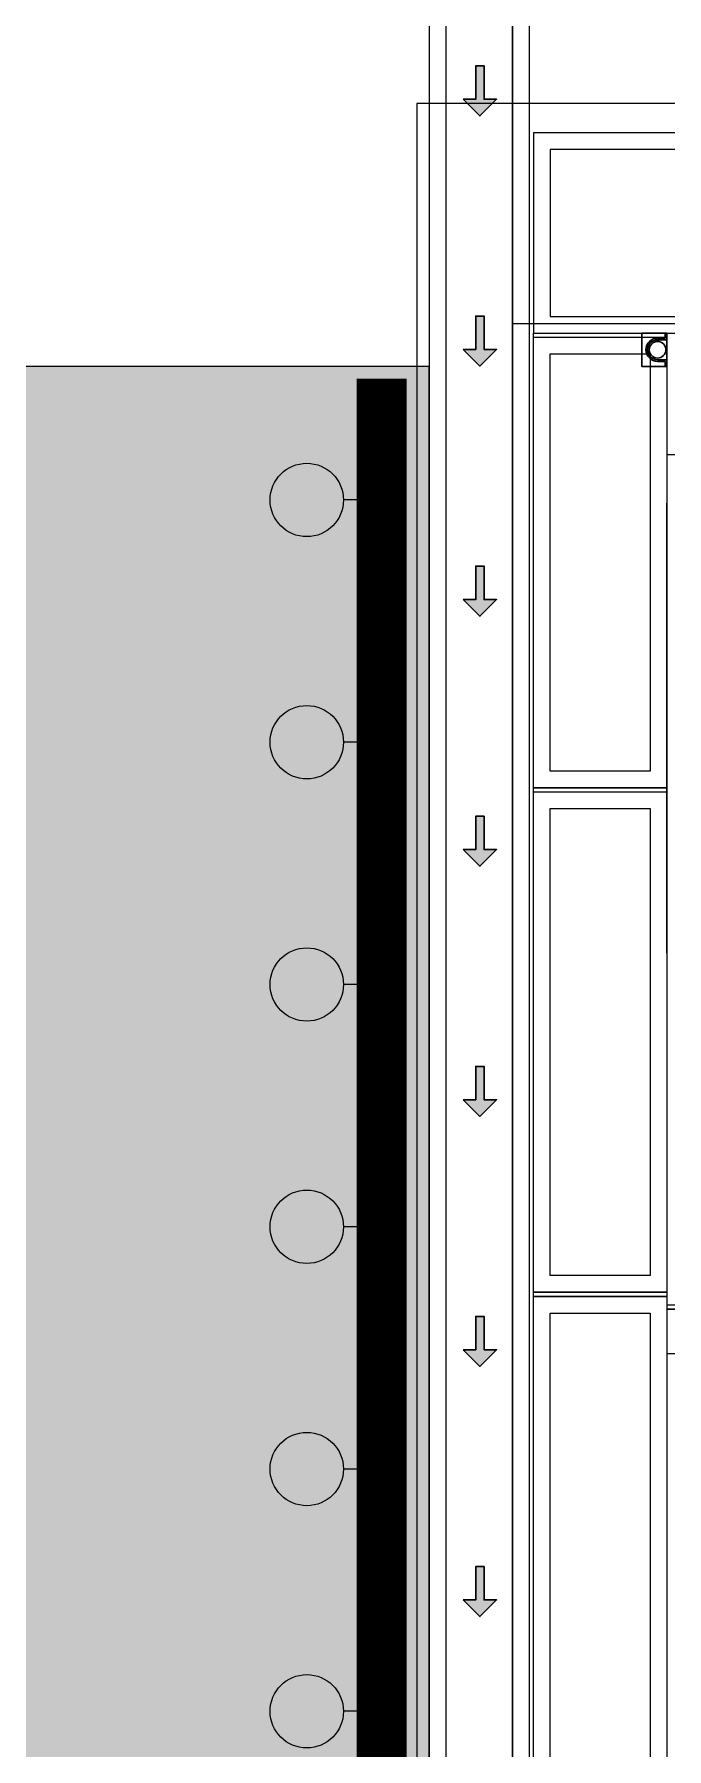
# Model space of a CAD drawing. Header units: metres. Extents: x 349075 to 349285, y 9281902 to 9282050.
# Drawn here: x 349099.97 to 349103.76, y 9281940.28 to 9281950.57 of the extents above; entities that cross this region are included whole.
import ezdxf

# ---------------------------------------------------------------- set-up
doc = ezdxf.new("R2010")
doc.units = ezdxf.units.M
doc.header["$LTSCALE"] = 0.25
for name, color, linetype, lineweight in [('.', 7, 'Continuous', 0), ('0_ CUNETAS', 151, 'Continuous', 5), ('AREA-VERDE', 3, 'CONTINUOUS', 9), ('ARQ-FONDO', 253, 'CONTINUOUS', 9), ('CUNETAS-RED', 5, 'CONTINUOUS', 18), ('LLORAD-SIMB', 1, 'CONTINUOUS', 25), ('LLORAD-TRAMO', 1, 'CONTINUOUS', 70)]:
    doc.layers.add(name, color=color, linetype=linetype, lineweight=lineweight)

# ---------------------------------------------------------------- blocks, each defined once
blk = doc.blocks.new('*U3805')
at = {"layer": '.', "lineweight": 30}
h = blk.add_hatch(color=1, dxfattribs=at)
h.dxf.hatch_style = 1
h.paths.add_polyline_path([(-0.025, -0.05), (-0.1, -0.05), (0, -0.15), (0.1, -0.05), (0.025, -0.05), (0.025, 0.15), (-0.025, 0.15)])
at = {"layer": '0_ CUNETAS', "color": 1, "lineweight": 30}
blk.add_lwpolyline([(-0.1, -0.05), (-0.025, -0.05), (-0.025, 0.15), (0.025, 0.15), (0.025, -0.05), (0.1, -0.05), (0, -0.15)], close=True, dxfattribs=at)
blk = doc.blocks.new('*U3868')
at = {"layer": '0_ CUNETAS', "color": 0, "linetype": 'ByBlock', "lineweight": -2, "transparency": 16777216}
for p in [(0, 27), (0, 25.5), (0, 24), (0, 22.5), (0, 21), (0, 19.5), (0, 18)]:
    blk.add_blockref('*U3805', p, dxfattribs=at)
blk = doc.blocks.new('red drenaje')
at = {"layer": 'CUNETAS-RED', "lineweight": 0}
for p, q in [((-48.7, 70.003), (-48.7, 10.193)), ((-48.1, 70.003), (-48.1, 10.193)), ((-48.6, 69.78), (-48.6, 10.193)), ((-48.2, 69.78), (-48.2, 10.193))]:
    blk.add_line(p, q, dxfattribs=at)
blk.add_lwpolyline([(-48.2, 10.193), (-48.2, 69.903), (-48.6, 69.903), (-48.6, 10.193)], close=True, dxfattribs=at)
blk.add_blockref('*U3868', (-48.396, 5.225), dxfattribs=at)
blk = doc.blocks.new('junta vereda 0.8')
at = {"layer": 'ARQ-FONDO'}
blk.add_lwpolyline([(0.013, 0), (-0.013, 0), (-0.013, 0.8), (0.013, 0.8)], close=True, dxfattribs=at)
blk = doc.blocks.new('VEREDAAAAA')
at = {"layer": 'ARQ-FONDO'}
for points in [[(-19.83, -1.2), (-18.152, -1.2), (-18.152, 0), (-19.83, 0)], [(-19.73, -1.1), (-18.252, -1.1), (-18.252, -0.1), (-19.73, -0.1)]]:
    blk.add_lwpolyline(points, close=True, dxfattribs=at)
at = {"layer": 'ARQ-FONDO', "elevation": 0}
for points in [[(-19.03, -1.225), (-19.03, -3.927), (-19.83, -3.927), (-19.83, -1.225)], [(-19.13, -1.325), (-19.13, -3.827), (-19.73, -3.827), (-19.73, -1.325)], [(-19.03, -3.952), (-19.03, -6.952), (-19.83, -6.952), (-19.83, -3.952)], [(-19.13, -4.052), (-19.13, -6.852), (-19.73, -6.852), (-19.73, -4.052)], [(-19.03, -6.978), (-19.03, -9.978), (-19.83, -9.978), (-19.83, -6.978)], [(-19.13, -7.078), (-19.13, -9.878), (-19.73, -9.878), (-19.73, -7.078)]]:
    blk.add_lwpolyline(points, close=True, dxfattribs=at)
at = {"layer": 'ARQ-FONDO', "rotation": 270}
for p in [(-19.83, -1.213), (-19.83, -3.94, 0), (-19.83, -6.965, 0)]:
    blk.add_blockref('junta vereda 0.8', p, dxfattribs=at)
blk = doc.blocks.new('montante')
at = {"layer": 'ARQ-FONDO', "lineweight": 30}
for p, q in [((0, 0.07), (0.045, 0.07)), ((0, 0.06), (0.055, 0.06)), ((0.045, 0.07), (0.045, 0.095)), ((0, -0.06), (0.055, -0.06)), ((0, -0.07), (0.045, -0.07)), ((0.045, -0.07), (0.045, -0.095))]:
    blk.add_line(p, q, dxfattribs=at)
blk.add_lwpolyline([(-0.095, 0.1), (-0.095, -0.1), (0.055, -0.1), (0.055, 0.1)], close=True, dxfattribs=at)
blk.add_circle((0, 0), 0.05, dxfattribs=at)
for centre, radius, start, end in [((0, 0), 0.07, 90, 270), ((0, 0), 0.06, 90, 270), ((0.05, 0.095), 0.005, 0, 180), ((0.05, -0.095), 0.005, 180, 0)]:
    blk.add_arc(centre, radius, start, end, dxfattribs=at)
blk = doc.blocks.new('ADMIII PLATA GG')
at = {"layer": 'ARQ-FONDO'}
for p, q in [((-17.815, -3.705), (-17.815, -1.005)), ((-17.815, -6.105), (-17.815, -10.545))]:
    blk.add_line(p, q, dxfattribs=at)
at = {"layer": 'ARQ-FONDO', "ltscale": 0.7}
for points in [[(1.515, 1.392), (-19.315, 1.392), (-19.315, -23.938), (1.515, -23.938)], [(-17.535, -0.715), (-17.815, -0.715), (-17.815, -21.585), (-17.535, -21.585)]]:
    blk.add_lwpolyline(points, close=True, dxfattribs=at)
at = {"layer": 'ARQ-FONDO', "elevation": 0}
for points in [[(-17.815, -5.815), (-17.815, -5.84), (-17.655, -5.84), (-17.655, -5.815)], [(-17.815, -5.84), (-17.815, -6.105), (-17.655, -6.105), (-17.655, -5.84)]]:
    blk.add_lwpolyline(points, close=True, dxfattribs=at)
at = {"layer": 'ARQ-FONDO', "lineweight": 0}
blk.add_blockref('montante', (-17.87, -0.085), dxfattribs=at)

msp = doc.modelspace()

# ---------------------------------------------------------------- hatches: boundary and pattern name
at = {"layer": 'AREA-VERDE', "lineweight": 0, "true_color": 0xc4e4b2, "transparency": 33554610}
h = msp.add_hatch(color=3, dxfattribs=at)
h.dxf.hatch_style = 1
h.paths.add_polyline_path([(349102.335, 9281948.574), (349092.723, 9281948.574), (349092.738, 9281918.001), (349100.811, 9281918.001), (349100.815, 9281925.219), (349102.335, 9281925.219)])
h.paths.add_polyline_path([(349098.666, 9281930.699), (349098.666, 9281925.219), (349094.386, 9281925.219), (349094.386, 9281930.699)], flags=16)

# ---------------------------------------------------------------- linework, layer by layer
at = {"layer": 'ARQ-FONDO', "lineweight": 0}
msp.add_line((349103.86, 9281948.83), (349102.835, 9281948.83), dxfattribs=at)
at = {"layer": 'ARQ-FONDO'}
msp.add_lwpolyline([(349102.335, 9281948.574), (349092.723, 9281948.574), (349092.738, 9281918.001), (349100.811, 9281918.001), (349100.815, 9281925.219), (349102.335, 9281925.219), (349102.335, 9281948.574)], dxfattribs=at)
at = {"layer": 'LLORAD-SIMB'}
for p, q in [((349102.05, 9281947.773), (349101.82, 9281947.773)), ((349102.05, 9281946.32), (349101.82, 9281946.32)), ((349102.05, 9281944.867), (349101.82, 9281944.867)), ((349102.05, 9281943.414), (349101.82, 9281943.414)), ((349102.05, 9281941.961), (349101.82, 9281941.961)), ((349102.05, 9281940.508), (349101.82, 9281940.508))]:
    msp.add_line(p, q, dxfattribs=at)
for centre in [(349101.6, 9281947.773), (349101.6, 9281946.32), (349101.6, 9281944.867), (349101.6, 9281943.414), (349101.6, 9281941.961), (349101.6, 9281940.508)]:
    msp.add_circle(centre, 0.22, dxfattribs=at)
at = {"layer": 'LLORAD-TRAMO', "const_width": 0.3}
msp.add_lwpolyline([(349102.05, 9281948.5), (349102.05, 9281948.25), (349102.05, 9281948), (349102.05, 9281947.75), (349102.05, 9281947.5), (349102.05, 9281947.25), (349102.05, 9281947), (349102.05, 9281946.75), (349102.05, 9281946.5), (349102.05, 9281946.25), (349102.05, 9281946), (349102.05, 9281945.75), (349102.05, 9281945.5), (349102.05, 9281945.25), (349102.05, 9281945), (349102.05, 9281944.75), (349102.05, 9281944.5), (349102.05, 9281944.25), (349102.05, 9281944), (349102.05, 9281943.75), (349102.05, 9281943.5), (349102.05, 9281943.25), (349102.05, 9281943), (349102.05, 9281942.75), (349102.05, 9281942.5), (349102.05, 9281942.25), (349102.05, 9281942), (349102.05, 9281941.75), (349102.05, 9281941.5), (349102.05, 9281941.25), (349102.05, 9281941), (349102.05, 9281940.75), (349102.05, 9281940.5), (349102.05, 9281940.25), (349102.05, 9281940)], dxfattribs=at)

# ---------------------------------------------------------------- block references
at = {"layer": 'ARQ-FONDO', "lineweight": 5}
for name, p in [('ADMIII PLATA GG', (349121.575, 9281948.759)), ('VEREDAAAAA', (349122.79, 9281949.974))]:
    msp.add_blockref(name, p, dxfattribs=at)
at = {"layer": 'CUNETAS-RED', "lineweight": 30}
msp.add_blockref('red drenaje', (349151.035, 9281918.001), dxfattribs=at)

doc.saveas('drawing.dxf')
